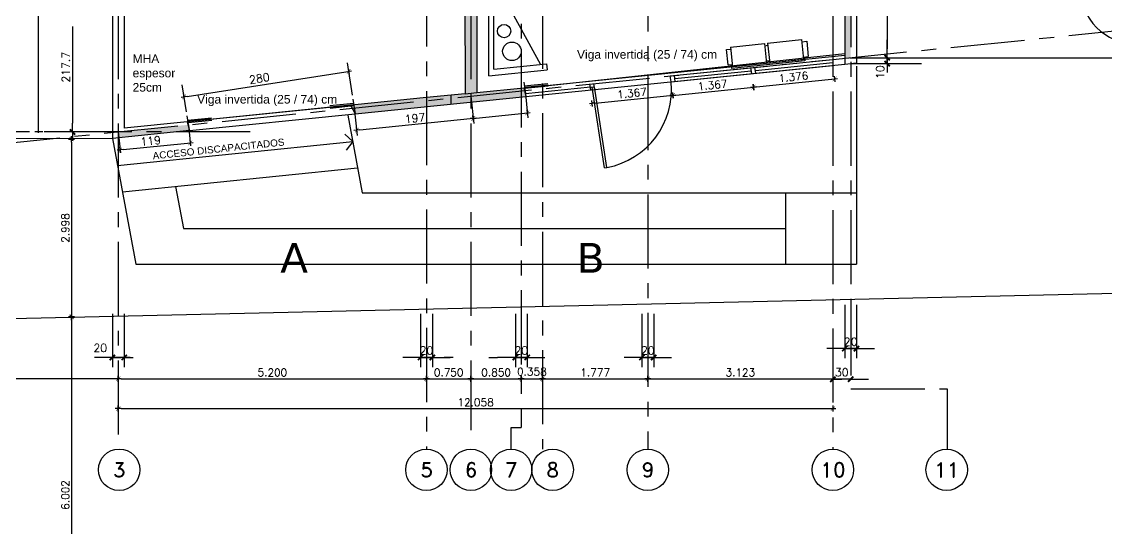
# Model space of a CAD drawing. Header units: millimetres. Extents: x 0 to 223, y -18 to 76.
# Drawn here: x 76.58 to 94.88, y 4.21 to 12.76 of the extents above; entities that cross this region are included whole.
import ezdxf
from ezdxf.enums import TextEntityAlignment as Align

# ---------------------------------------------------------------- set-up
doc = ezdxf.new("R2010")
doc.units = ezdxf.units.MM
doc.linetypes.add('CENTER', pattern=[2, 1.25, -0.25, 0.25, -0.25])
for name, color, linetype in [('01', 1, 'Continuous'), ('02', 2, 'Continuous'), ('03', 3, 'Continuous'), ('04', 4, 'Continuous'), ('06', 6, 'Continuous'), ('Capa1', 8, 'Continuous'), ('COTAS', 1, 'Continuous'), ('COTAS1', 2, 'Continuous'), ('Cotas2', 1, 'Continuous'), ('EJES', 1, 'CENTER'), ('GRIS', 9, 'Continuous'), ('Muebles', 2, 'Continuous'), ('MUROS_EST', 5, 'Continuous'), ('Textos', 2, 'Continuous'), ('VIGAS_1', 2, 'Continuous')]:
    doc.layers.add(name, color=color, linetype=linetype)
doc.styles.add('Arial', font='arial.ttf')
doc.styles.add('INTERARQ', font='ROMANS.SHX')
doc.styles.add('ROMAND', font='romand', dxfattribs={"height": 31.5})
doc.styles.add('ROMANS', font='romans.shx', dxfattribs={"height": 16.875})
doc.styles.get("Standard").update_dxf_attribs({"font": 'arial.ttf'})
doc.dimstyles.new('ESCALA_1-50', dxfattribs={"dimtxt": 0.13, "dimasz": 0.05, "dimexe": 0.18, "dimexo": 0.0625, "dimgap": 0.04, "dimtad": 1, "dimdec": 3, "dimzin": 0, "dimdsep": 46, "dimtxsty": 'INTERARQ', "dimblk": 'DIMTICK', "dimcen": 0.09, "dimse1": 1, "dimse2": 1, "dimclrd": 1, "dimclre": 1, "dimclrt": 2, "dimadec": 0, "dimazin": 0, "dimtfac": 4.5, "dimtdec": 3, "dimtofl": 0, "dimtmove": 2, "dimatfit": 3, "dimldrblk": 'DIMTICK', "dimfxl": 1, "dimtolj": 1, "dimtzin": 0, "dimarcsym": 0})
pattern_1 = [(0, (0, 0), (0, 6.985), [5.08, -1.905]), (90, (0, 0), (-6.985, 4e-16), [5.08, -1.905])]

# ---------------------------------------------------------------- blocks, each defined once
blk = doc.blocks.new('EJE-1')
at = {"color": 3, "linetype": 'Continuous'}
blk.add_circle((0, 0), 35, dxfattribs=at)
at = {"color": 5, "linetype": 'Continuous', "style": 'ROMAND'}
blk.add_attdef('0', text='', height=25, dxfattribs=at).set_placement((0.2, 0), align=Align.MIDDLE)
blk = doc.blocks.new('TICK1')
at = {"color": 2}
for points in [[(0, 0), (-1, 0)], [(0, 0), (1, 0)]]:
    blk.add_lwpolyline(points, dxfattribs=at)
at = {"color": 2, "const_width": 0.2}
blk.add_lwpolyline([(-0.3, -0.3), (0.3, 0.3)], dxfattribs=at)
blk = doc.blocks.new('DIMTICK')
at = {"color": 1}
for p, q in [((-1, 0), (1, 0)), ((0, 1), (0, -1))]:
    blk.add_line(p, q, dxfattribs=at)
at = {"color": 3, "const_width": 0.141}
blk.add_lwpolyline([(0.71, 0.71), (-0.71, -0.71)], dxfattribs=at)
blk = doc.blocks.new('*D45')
at = {"layer": '02', "color": 1, "lineweight": -2, "transparency": 16777216}
blk.add_line((78.255, 6.231), (90.213, 6.231), dxfattribs=at)
at = {"layer": 'Defpoints', "color": 0, "transparency": 16777216}
for p in [(78.205, 6.231), (90.263, 6.231), (90.263, 6.231)]:
    blk.add_point(p, dxfattribs=at)
at = {"layer": '02', "color": 1, "lineweight": -2, "transparency": 16777216, "xscale": 0.05, "yscale": 0.05, "zscale": 0.05, "rotation": 180}
blk.add_blockref('DIMTICK', (78.205, 6.231), dxfattribs=at)
at = {"layer": '02', "color": 1, "lineweight": -2, "transparency": 16777216, "xscale": 0.05, "yscale": 0.05, "zscale": 0.05}
blk.add_blockref('DIMTICK', (90.263, 6.231), dxfattribs=at)
at = {"layer": '02', "color": 2, "transparency": 16777216, "insert": (84.234, 6.336), "char_height": 0.13, "attachment_point": 5, "style": 'INTERARQ'}
blk.add_mtext('\\A1;12.058', dxfattribs=at)
blk = doc.blocks.new('*D46')
at = {"layer": '02', "color": 1, "lineweight": -2, "transparency": 16777216}
blk.add_line((78.255, 6.734), (83.355, 6.734), dxfattribs=at)
at = {"layer": 'Defpoints', "color": 0, "transparency": 16777216}
for p in [(78.205, 6.734), (83.405, 6.734), (83.405, 6.734)]:
    blk.add_point(p, dxfattribs=at)
at = {"layer": '02', "color": 1, "lineweight": -2, "transparency": 16777216, "xscale": 0.05, "yscale": 0.05, "zscale": 0.05, "rotation": 180}
blk.add_blockref('DIMTICK', (78.205, 6.734), dxfattribs=at)
at = {"layer": '02', "color": 1, "lineweight": -2, "transparency": 16777216, "xscale": 0.05, "yscale": 0.05, "zscale": 0.05}
blk.add_blockref('DIMTICK', (83.405, 6.734), dxfattribs=at)
at = {"layer": '02', "color": 2, "transparency": 16777216, "insert": (80.805, 6.839), "char_height": 0.13, "attachment_point": 5, "style": 'INTERARQ'}
blk.add_mtext('\\A1;5.200', dxfattribs=at)
blk = doc.blocks.new('*D47')
at = {"layer": '02', "color": 1, "lineweight": -2, "transparency": 16777216}
blk.add_line((83.455, 6.734), (84.105, 6.734), dxfattribs=at)
at = {"layer": 'Defpoints', "color": 0, "transparency": 16777216}
for p in [(83.405, 6.734), (84.155, 6.734), (84.155, 6.734)]:
    blk.add_point(p, dxfattribs=at)
at = {"layer": '02', "color": 1, "lineweight": -2, "transparency": 16777216, "xscale": 0.05, "yscale": 0.05, "zscale": 0.05, "rotation": 180}
blk.add_blockref('DIMTICK', (83.405, 6.734), dxfattribs=at)
at = {"layer": '02', "color": 1, "lineweight": -2, "transparency": 16777216, "xscale": 0.05, "yscale": 0.05, "zscale": 0.05}
blk.add_blockref('DIMTICK', (84.155, 6.734), dxfattribs=at)
at = {"layer": '02', "color": 2, "transparency": 16777216, "insert": (83.78, 6.839), "char_height": 0.13, "attachment_point": 5, "style": 'INTERARQ'}
blk.add_mtext('\\A1;0.750', dxfattribs=at)
blk = doc.blocks.new('*D48')
at = {"layer": '02', "color": 1, "lineweight": -2, "transparency": 16777216}
blk.add_line((84.205, 6.734), (84.955, 6.734), dxfattribs=at)
at = {"layer": 'Defpoints', "color": 0, "transparency": 16777216}
for p in [(84.155, 6.734), (85.005, 6.734), (85.005, 6.734)]:
    blk.add_point(p, dxfattribs=at)
at = {"layer": '02', "color": 1, "lineweight": -2, "transparency": 16777216, "xscale": 0.05, "yscale": 0.05, "zscale": 0.05, "rotation": 180}
blk.add_blockref('DIMTICK', (84.155, 6.734), dxfattribs=at)
at = {"layer": '02', "color": 1, "lineweight": -2, "transparency": 16777216, "xscale": 0.05, "yscale": 0.05, "zscale": 0.05}
blk.add_blockref('DIMTICK', (85.005, 6.734), dxfattribs=at)
at = {"layer": '02', "color": 2, "transparency": 16777216, "insert": (84.58, 6.839), "char_height": 0.13, "attachment_point": 5, "style": 'INTERARQ'}
blk.add_mtext('\\A1;0.850', dxfattribs=at)
blk = doc.blocks.new('*D49')
at = {"layer": '02', "color": 1, "lineweight": -2, "transparency": 16777216}
blk.add_line((85.055, 6.734), (85.313, 6.734), dxfattribs=at)
at = {"layer": 'Defpoints', "color": 0, "transparency": 16777216}
for p in [(85.005, 6.734), (85.363, 6.734), (85.363, 6.734)]:
    blk.add_point(p, dxfattribs=at)
at = {"layer": '02', "color": 1, "lineweight": -2, "transparency": 16777216, "xscale": 0.05, "yscale": 0.05, "zscale": 0.05, "rotation": 180}
blk.add_blockref('DIMTICK', (85.005, 6.734), dxfattribs=at)
at = {"layer": '02', "color": 1, "lineweight": -2, "transparency": 16777216, "xscale": 0.05, "yscale": 0.05, "zscale": 0.05}
blk.add_blockref('DIMTICK', (85.363, 6.734), dxfattribs=at)
at = {"layer": '02', "color": 2, "transparency": 16777216, "insert": (85.184, 6.854), "char_height": 0.13, "attachment_point": 5, "style": 'INTERARQ'}
blk.add_mtext('\\A1;0.358', dxfattribs=at)
blk = doc.blocks.new('*D50')
at = {"layer": '02', "color": 1, "lineweight": -2, "transparency": 16777216}
blk.add_line((85.413, 6.734), (87.09, 6.734), dxfattribs=at)
at = {"layer": 'Defpoints', "color": 0, "transparency": 16777216}
for p in [(85.363, 6.734), (87.14, 6.734), (87.14, 6.734)]:
    blk.add_point(p, dxfattribs=at)
at = {"layer": '02', "color": 1, "lineweight": -2, "transparency": 16777216, "xscale": 0.05, "yscale": 0.05, "zscale": 0.05, "rotation": 180}
blk.add_blockref('DIMTICK', (85.363, 6.734), dxfattribs=at)
at = {"layer": '02', "color": 1, "lineweight": -2, "transparency": 16777216, "xscale": 0.05, "yscale": 0.05, "zscale": 0.05}
blk.add_blockref('DIMTICK', (87.14, 6.734), dxfattribs=at)
at = {"layer": '02', "color": 2, "transparency": 16777216, "insert": (86.251, 6.839), "char_height": 0.13, "attachment_point": 5, "style": 'INTERARQ'}
blk.add_mtext('\\A1;1.777', dxfattribs=at)
blk = doc.blocks.new('*D51')
at = {"layer": '02', "color": 1, "lineweight": -2, "transparency": 16777216}
blk.add_line((87.19, 6.734), (90.213, 6.734), dxfattribs=at)
at = {"layer": 'Defpoints', "color": 0, "transparency": 16777216}
for p in [(87.14, 6.734), (90.263, 6.734), (90.263, 6.734)]:
    blk.add_point(p, dxfattribs=at)
at = {"layer": '02', "color": 1, "lineweight": -2, "transparency": 16777216, "xscale": 0.05, "yscale": 0.05, "zscale": 0.05, "rotation": 180}
blk.add_blockref('DIMTICK', (87.14, 6.734), dxfattribs=at)
at = {"layer": '02', "color": 1, "lineweight": -2, "transparency": 16777216, "xscale": 0.05, "yscale": 0.05, "zscale": 0.05}
blk.add_blockref('DIMTICK', (90.263, 6.734), dxfattribs=at)
at = {"layer": '02', "color": 2, "transparency": 16777216, "insert": (88.701, 6.839), "char_height": 0.13, "attachment_point": 5, "style": 'INTERARQ'}
blk.add_mtext('\\A1;3.123', dxfattribs=at)
blk = doc.blocks.new('*D106')
at = {"layer": 'COTAS', "color": 1, "lineweight": -2, "transparency": 16777216}
blk.add_arc((84.155, 31.001), 1.002, 246.744, 267.1412, dxfattribs=at)
at = {"layer": 'Defpoints', "color": 0, "transparency": 16777216}
for p in [(84.155, 61.043), (84.345, 31.388), (83.855, 30.044), (83.583, 29.835), (84.155, 5.547)]:
    blk.add_point(p, dxfattribs=at)
at = {"layer": 'COTAS', "color": 1, "lineweight": -2, "transparency": 16777216, "xscale": 0.05, "yscale": 0.05, "zscale": 0.05}
for p, rotation in [((83.714, 30.101), 155.3146385307757), ((84.155, 29.998), 358.5705926049848)]:
    blk.add_blockref('DIMTICK', p, dxfattribs=dict(at, rotation=rotation))
at = {"layer": 'COTAS', "color": 2, "transparency": 16777216, "insert": (83.952, 30.127), "char_height": 0.13, "attachment_point": 5, "rotation": 346.9426, "style": 'INTERARQ'}
blk.add_mtext('\\A1;26°', dxfattribs=at)
blk = doc.blocks.new('*D39')
at = {"layer": 'Defpoints', "color": 0, "transparency": 16777216}
for p in [(87.533, 11.804), (86.174, 11.666), (87.562, 11.518)]:
    blk.add_point(p, dxfattribs=at)
at = {"layer": 'GRIS', "color": 1, "lineweight": -2, "transparency": 16777216}
blk.add_line((86.252, 11.385), (87.513, 11.513), dxfattribs=at)
at = {"layer": 'GRIS', "color": 1, "lineweight": -2, "transparency": 16777216, "xscale": 0.05, "yscale": 0.05, "zscale": 0.05}
for p, rotation in [((87.562, 11.518), 5.791781671786152), ((86.203, 11.38), 185.7917816717861)]:
    blk.add_blockref('DIMTICK', p, dxfattribs=dict(at, rotation=rotation))
at = {"layer": 'GRIS', "color": 2, "transparency": 16777216, "insert": (86.872, 11.553), "char_height": 0.13, "attachment_point": 5, "rotation": 5.7918, "style": 'INTERARQ'}
blk.add_mtext('\\A1;1.367', dxfattribs=at)
blk = doc.blocks.new('*D40')
at = {"layer": 'Defpoints', "color": 0, "transparency": 16777216}
for p in [(88.893, 11.942), (87.533, 11.804), (88.922, 11.656)]:
    blk.add_point(p, dxfattribs=at)
at = {"layer": 'GRIS', "color": 1, "lineweight": -2, "transparency": 16777216}
blk.add_line((87.612, 11.523), (88.873, 11.651), dxfattribs=at)
at = {"layer": 'GRIS', "color": 1, "lineweight": -2, "transparency": 16777216, "xscale": 0.05, "yscale": 0.05, "zscale": 0.05}
for p, rotation in [((87.562, 11.518), 185.7917816718062), ((88.922, 11.656), 5.791781671806215)]:
    blk.add_blockref('DIMTICK', p, dxfattribs=dict(at, rotation=rotation))
at = {"layer": 'GRIS', "color": 2, "transparency": 16777216, "insert": (88.232, 11.691), "char_height": 0.13, "attachment_point": 5, "rotation": 5.7918, "style": 'INTERARQ'}
blk.add_mtext('\\A1;1.367', dxfattribs=at)
blk = doc.blocks.new('*D41')
at = {"layer": 'Defpoints', "color": 0, "transparency": 16777216}
for p in [(90.263, 12.081), (88.893, 11.942), (90.292, 11.794)]:
    blk.add_point(p, dxfattribs=at)
at = {"layer": 'GRIS', "color": 1, "lineweight": -2, "transparency": 16777216}
blk.add_line((88.972, 11.661), (90.242, 11.789), dxfattribs=at)
at = {"layer": 'GRIS', "color": 1, "lineweight": -2, "transparency": 16777216, "xscale": 0.05, "yscale": 0.05, "zscale": 0.05}
for p, rotation in [((90.292, 11.794), 5.791781671806215), ((88.922, 11.656), 185.7917816718062)]:
    blk.add_blockref('DIMTICK', p, dxfattribs=dict(at, rotation=rotation))
at = {"layer": 'GRIS', "color": 2, "transparency": 16777216, "insert": (89.597, 11.829), "char_height": 0.13, "attachment_point": 5, "rotation": 5.7918, "style": 'INTERARQ'}
blk.add_mtext('\\A1;1.376', dxfattribs=at)
blk = doc.blocks.new('*D30')
at = {"layer": '02', "color": 1, "lineweight": -2, "transparency": 16777216}
blk.add_line((77.417, 10.727), (77.417, 7.829), dxfattribs=at)
at = {"layer": 'Defpoints', "color": 0, "transparency": 16777216}
for p in [(77.796, 10.777), (77.417, 7.779), (77.899, 7.779)]:
    blk.add_point(p, dxfattribs=at)
at = {"layer": '02', "color": 1, "lineweight": -2, "transparency": 16777216, "xscale": 0.05, "yscale": 0.05, "zscale": 0.05}
for p, rotation in [((77.417, 10.777), 90), ((77.417, 7.779), 270)]:
    blk.add_blockref('DIMTICK', p, dxfattribs=dict(at, rotation=rotation))
at = {"layer": '02', "color": 2, "transparency": 16777216, "insert": (77.312, 9.278), "char_height": 0.13, "attachment_point": 5, "rotation": 90, "style": 'INTERARQ'}
blk.add_mtext('\\A1;2.998', dxfattribs=at)
blk = doc.blocks.new('*D31')
at = {"layer": '02', "color": 1, "lineweight": -2, "transparency": 16777216}
blk.add_line((77.417, 7.723), (77.417, 1.822), dxfattribs=at)
at = {"layer": 'Defpoints', "color": 0, "transparency": 16777216}
for p in [(77.417, 7.773), (77.417, 1.772), (77.417, 1.772)]:
    blk.add_point(p, dxfattribs=at)
at = {"layer": '02', "color": 1, "lineweight": -2, "transparency": 16777216, "xscale": 0.05, "yscale": 0.05, "zscale": 0.05}
for p, rotation in [((77.417, 7.773), 90), ((77.417, 1.772), 270)]:
    blk.add_blockref('DIMTICK', p, dxfattribs=dict(at, rotation=rotation))
at = {"layer": '02', "color": 2, "transparency": 16777216, "insert": (77.312, 4.772), "char_height": 0.13, "attachment_point": 5, "rotation": 90, "style": 'INTERARQ'}
blk.add_mtext('\\A1;6.002', dxfattribs=at)
blk = doc.blocks.new('*D212')
at = {"layer": 'Defpoints', "color": 0, "transparency": 16777216}
for p in [(78.205, 6.735), (72.715, 6.431), (78.205, 6.431)]:
    blk.add_point(p, dxfattribs=at)
at = {"layer": 'Muebles', "color": 1, "lineweight": -2, "transparency": 16777216}
blk.add_line((72.765, 6.735), (78.155, 6.735), dxfattribs=at)
at = {"layer": 'Muebles', "color": 1, "lineweight": -2, "transparency": 16777216, "xscale": 0.05, "yscale": 0.05, "zscale": 0.05, "rotation": 180}
blk.add_blockref('DIMTICK', (72.715, 6.735), dxfattribs=at)
at = {"layer": 'Muebles', "color": 1, "lineweight": -2, "transparency": 16777216, "xscale": 0.05, "yscale": 0.05, "zscale": 0.05}
blk.add_blockref('DIMTICK', (78.205, 6.735), dxfattribs=at)
at = {"layer": 'Muebles', "color": 2, "transparency": 16777216, "insert": (75.46, 6.84), "char_height": 0.13, "attachment_point": 5, "style": 'INTERARQ'}
blk.add_mtext('\\A1;5.490', dxfattribs=at)

msp = doc.modelspace()

# ---------------------------------------------------------------- hatches: boundary and pattern name
at = {"layer": 'MUROS_EST', "transparency": 33554687}
h = msp.add_hatch(color=5, dxfattribs=at)
h.dxf.hatch_style = 1
h.paths.add_polyline_path([(78.3046, 18.0773), (83.3046, 18.0773), (83.3046, 17.5773), (83.4046, 17.5773), (83.4046, 18.1773), (78.2046, 18.1773), (78.2046, 15.3773), (78.3046, 15.3773)])
h.paths.add_polyline_path([(83.5046, 18.1773), (83.4046, 18.1773), (83.4046, 17.5773), (83.5046, 17.5773)])
h.paths.add_polyline_path([(84.2547, 13.7227), (84.2547, 14.9889), (84.1547, 14.9889), (84.1547, 11.5547), (84.2547, 11.5648)])
h.paths.add_polyline_path([(84.1547, 14.9889), (84.0547, 14.9889), (84.0547, 13.7227), (84.0562, 11.5447), (84.1547, 11.5547)])
h = msp.add_hatch(color=5, dxfattribs=at)
h.dxf.hatch_style = 1
h.paths.add_polyline_path([(79.1956, 10.9004), (78.2046, 10.9004), (78.2147, 10.8009)])
h.paths.add_polyline_path([(79.3889, 11.0205), (78.2046, 10.9004), (79.1956, 10.9004), (79.399, 10.921)])
h.paths.add_polyline_path([(84.1547, 11.5039), (83.4046, 11.4278), (83.4046, 11.3273), (84.1547, 11.4034)])
h.paths.add_polyline_path([(84.1547, 11.5547), (84.0562, 11.5447), (83.4046, 11.4786), (83.4046, 11.4278), (84.1547, 11.5039)])
h.paths.add_polyline_path([(85.0046, 11.5901), (85.0046, 11.6409), (84.2547, 11.5648), (84.1547, 11.5547), (84.1547, 11.5039)])
h.paths.add_polyline_path([(85.0046, 11.4896), (85.0046, 11.5901), (84.1547, 11.5039), (84.1648, 11.4044)])
h.paths.add_polyline_path([(90.5628, 14.0165), (90.4628, 14.0165), (90.4628, 12.3237), (90.4628, 12.2945), (90.4628, 12.1437), (90.5628, 12.1539)])
h.paths.add_polyline_path([(72.9098, 7.6583), (74.4302, 7.7065), (74.4206, 8.0104), (72.9002, 7.9622)], flags=9)
h.paths.add_polyline_path([(80.8025, 8.2565), (81.5226, 8.2534), (81.5273, 9.3392), (80.8072, 9.3423)], flags=9)
h.paths.add_polyline_path([(78.764, 10.3986), (81.049, 10.6423), (81.0293, 10.8276), (78.7443, 10.5838)], flags=9)
h.paths.add_polyline_path([(72.9098, 10.3849), (75.2899, 10.4603), (75.2803, 10.7642), (72.9002, 10.6888)], flags=9)
h = msp.add_hatch(dxfattribs=at)
h.set_pattern_fill('ANGLE', color=5)
h.set_pattern_definition(pattern_1)
h.paths.add_polyline_path([(90.6628, 14.0165), (90.4628, 14.0165), (90.4628, 12.1945), (90.4628, 12.0432), (90.6628, 12.0635)])
h = msp.add_hatch(dxfattribs=at)
h.set_pattern_fill('ANGLE', color=256)
h.set_pattern_definition(pattern_1)
h.paths.add_polyline_path([(78.3046, 12.9773), (78.1046, 12.9773), (78.1055, 10.7898), (79.4043, 10.9215), (79.3659, 11.0689), (78.3046, 10.9613)])
h = msp.add_hatch(color=2, dxfattribs=at)
h.dxf.hatch_style = 1
h.paths.add_polyline_path([(83.4071, 11.3276), (83.4071, 11.4788), (82.1237, 11.3487), (82.2028, 11.2054)])
at = {"layer": 'VIGAS_1', "transparency": 33554687}
h = msp.add_hatch(color=5, dxfattribs=at)
h.dxf.hatch_style = 1
h.paths.add_polyline_path([(80.7258, 31.3225), (78.0531, 31.3225), (78.0531, 31.0725), (80.7258, 31.0725)])
h.paths.add_polyline_path([(90.7128, 29.0164), (85.1046, 29.0223), (85.1046, 29.4503), (84.9046, 29.4503), (84.9046, 28.7723), (85.2628, 28.7723), (85.2628, 26.1803), (85.4628, 26.1803), (85.4628, 28.7723), (90.7128, 28.7723)])
h.paths.add_polyline_path([(84.1446, 16.2207), (83.9637, 16.1354), (84.0547, 15.9425), (84.0547, 13.7227), (84.0562, 11.5447), (84.2547, 11.5648), (84.2547, 13.7227), (84.2547, 15.9873)])
h = msp.add_hatch(dxfattribs=at)
h.set_pattern_fill('ANGLE', color=256)
h.set_pattern_definition(pattern_1)
h.paths.add_polyline_path([(90.4628, 12.0432), (90.4628, 12.1945), (86.5396, 11.7966), (86.5396, 11.6453)])
h.paths.add_polyline_path([(86.5396, 11.7966), (85.0452, 11.645), (85.0836, 11.4976), (86.5396, 11.6453)])
h = msp.add_hatch(dxfattribs=at)
h.set_pattern_fill('ANGLE', color=5)
h.set_pattern_definition(pattern_1)
h.paths.add_polyline_path([(85.0452, 11.645), (84.2547, 11.5648), (84.0562, 11.5447), (82.1237, 11.3487), (82.2028, 11.2054), (85.0836, 11.4976)])
h = msp.add_hatch(dxfattribs=at)
h.set_pattern_fill('ANGLE', color=5)
h.set_pattern_definition(pattern_1)
h.paths.add_polyline_path([(85.0836, 11.4976), (85.0452, 11.645), (84.2547, 11.5648), (84.0562, 11.5447), (82.1237, 11.3487), (82.2028, 11.2054)])
h = msp.add_hatch(dxfattribs=at)
h.set_pattern_fill('ANGLE', color=5)
h.set_pattern_definition(pattern_1)
h.paths.add_polyline_path([(85.0836, 11.4976), (85.0452, 11.645), (84.2547, 11.5648), (84.0562, 11.5447), (82.1237, 11.3487), (82.2028, 11.2054)])
h = msp.add_hatch(color=5, dxfattribs=at)
h.dxf.hatch_style = 1
h.paths.add_polyline_path([(85.0836, 11.4976), (85.0452, 11.645), (84.2547, 11.5648), (84.0562, 11.5447), (83.4071, 11.4788), (83.4071, 11.3276)])
h = msp.add_hatch(dxfattribs=at)
h.set_pattern_fill('ANGLE', color=256)
h.set_pattern_definition(pattern_1)
h.paths.add_polyline_path([(81.5372, 11.1379), (81.5372, 11.2892), (79.3659, 11.0689), (79.4043, 10.9215)])
h.paths.add_polyline_path([(82.1237, 11.3487), (81.5372, 11.2892), (81.5372, 11.1379), (82.2028, 11.2054)])

# ---------------------------------------------------------------- linework, layer by layer
at = {"layer": '01', "ltscale": 0.25}
msp.add_line((76.8602, 10.8836), (76.8602, 18.1773), dxfattribs=at)
at = {"layer": '01'}
for p, q in [((84.4582, 11.849), (84.4582, 13.7227)), ((84.5434, 11.9599), (84.5434, 13.7227)), ((84.5434, 13.4735), (85.3286, 12.0395)), ((87.5196, 11.8452), (90.2628, 12.1234)), ((90.5478, 12.1524), (100.9871, 12.1524)), ((84.4582, 11.849), (85.4436, 11.949)), ((84.5434, 11.9599), (85.4301, 12.0498)), ((85.4301, 12.0498), (85.4436, 11.949)), ((87.5334, 11.7461), (90.2628, 12.0229)), ((87.596, 11.7995), (88.8862, 11.9304)), ((88.8934, 11.884), (88.878, 11.983)), ((88.9631, 11.8911), (88.9478, 11.9897)), ((88.9631, 11.8911), (88.9478, 11.9897)), ((88.9559, 11.9375), (90.2628, 12.07)), ((85.056, 11.6757), (85.4545, 11.7161)), ((86.2459, 11.6155), (86.2307, 11.7141)), ((87.5334, 11.7461), (87.5181, 11.845)), ((87.6032, 11.7532), (87.5879, 11.8517)), ((87.6032, 11.7532), (87.5879, 11.8517)), ((85.059, 11.6559), (85.4575, 11.6964)), ((85.0621, 11.6361), (85.4606, 11.6766)), ((86.1707, 11.655), (85.0736, 11.5437)), ((86.1762, 11.6085), (86.1609, 11.7074)), ((86.1663, 11.6545), (86.2394, 11.6619)), ((86.1707, 11.655), (86.2394, 11.6619)), ((86.1707, 11.655), (86.2394, 11.6619)), ((86.4111, 10.2938), (86.1995, 11.6579)), ((86.4506, 10.3005), (86.2394, 11.6619)), ((81.7766, 11.3431), (82.1751, 11.3835)), ((81.7797, 11.3233), (82.1782, 11.3637)), ((81.7828, 11.3035), (82.1813, 11.3439)), ((79.3782, 11.0998), (79.7751, 11.1401)), ((79.3802, 11.0799), (79.7782, 11.1203)), ((79.3822, 11.06), (79.7813, 11.1005)), ((86.4111, 10.2938), (86.4506, 10.3005))]:
    msp.add_line(p, q, dxfattribs=at)
at = {"layer": '01', "color": 49}
for p, q in [((90.6628, 12.0122), (90.6628, 8.6691)), ((82.0774, 11.1818), (82.3213, 9.8691)), ((82.1599, 10.7379), (82.0251, 10.8605)), ((78.1046, 10.7897), (72.8346, 10.7765)), ((78.1046, 10.7898), (78.4995, 8.6691)), ((78.1909, 10.3303), (82.1599, 10.7379)), ((82.1599, 10.7379), (82.0528, 10.5905)), ((78.2733, 9.8864), (82.2424, 10.294)), ((79.1716, 9.9787), (79.3034, 9.2691)), ((82.3213, 9.8691), (90.6628, 9.8691)), ((89.4628, 9.8691), (89.4628, 8.6691)), ((79.3034, 9.2691), (89.4628, 9.2691)), ((78.4995, 8.6691), (90.6628, 8.6691))]:
    msp.add_line(p, q, dxfattribs=at)
at = {"layer": '01'}
for centre, radius in [((84.7138, 12.6021), 0.1121), ((84.8468, 12.2604), 0.1568)]:
    msp.add_circle(centre, radius, dxfattribs=at)
msp.add_arc((86.2067, 11.6115), 1.3335, 280.53634, 5.79173, dxfattribs=at)
at = {"layer": '03'}
for p, q in [((78.1046, 12.9773), (78.1046, 12.5773)), ((85.0463, 11.6378), (90.4628, 12.2237)), ((85.0836, 11.4976), (90.4628, 12.0432)), ((82.1644, 11.3528), (79.3659, 11.0689)), ((79.4043, 10.9215), (82.2028, 11.2054))]:
    msp.add_line(p, q, dxfattribs=at)
at = {"layer": '06'}
for p, q in [((90.2628, 13.0635), (90.2628, 12.0229)), ((90.6628, 13.0635), (90.6628, 12.0635)), ((78.1046, 12.5773), (78.1046, 10.7898)), ((85.0463, 11.7378), (85.0836, 11.4976)), ((82.1644, 11.4528), (82.2028, 11.2054)), ((79.4043, 10.9215), (79.3659, 11.1689))]:
    msp.add_line(p, q, dxfattribs=at)
at = {"layer": 'Capa1'}
for p, q in [((70.418, 7.6123), (100.7382, 8.3094)), ((72.6146, 7.6628), (95.6646, 8.1928))]:
    msp.add_line(p, q, dxfattribs=at)
at = {"layer": 'COTAS', "color": 2}
for p, q in [((90.3128, 7.2419), (90.1628, 7.2419)), ((90.4628, 7.2419), (90.6628, 7.2419)), ((90.8128, 7.2419), (90.9628, 7.2419)), ((77.9546, 7.0923), (77.8046, 7.0923)), ((78.4046, 7.0923), (78.1046, 7.0923)), ((83.1546, 7.0923), (83.0046, 7.0923)), ((83.3046, 7.0923), (83.5046, 7.0923)), ((83.6546, 7.0923), (83.8046, 7.0923)), ((83.8547, 7.0923), (83.7047, 7.0923)), ((84.4547, 7.0923), (84.6047, 7.0923)), ((84.7546, 7.0923), (84.6046, 7.0923)), ((84.9046, 7.0923), (85.1046, 7.0923)), ((85.2546, 7.0923), (85.4046, 7.0923)), ((86.8896, 7.0923), (86.7396, 7.0923)), ((87.0396, 7.0923), (87.2396, 7.0923)), ((87.3896, 7.0923), (87.5396, 7.0923)), ((90.1128, 6.7251), (89.9628, 6.7251)), ((90.5628, 6.7251), (90.2628, 6.7251)), ((90.7128, 6.7251), (90.8628, 6.7251))]:
    msp.add_line(p, q, dxfattribs=at)
at = {"layer": 'COTAS1', "color": 2}
for p, q in [((91.1781, 12.9034), (91.1781, 12.3034)), ((77.4358, 12.4273), (77.4358, 12.6773)), ((91.1781, 12.3034), (91.1781, 12.4534)), ((77.4358, 11.0504), (77.4358, 12.4273)), ((91.1781, 12.1534), (91.1781, 12.0534))]:
    msp.add_line(p, q, dxfattribs=at)
at = {"layer": 'COTAS1', "color": 1}
msp.add_line((79.3653, 11.4987), (82.0423, 11.9139), dxfattribs=at)
at = {"layer": 'Cotas2'}
for p, q in [((82.069, 12.0681), (82.1536, 11.5221)), ((90.5628, 12.0539), (91.7601, 12.0539)), ((79.3551, 11.2383), (79.2846, 11.6929)), ((85.0682, 11.5966), (85.115, 11.135)), ((84.1547, 11.5039), (84.2017, 11.0412)), ((82.1874, 11.3044), (82.2346, 10.8392)), ((79.3889, 11.0205), (79.4252, 10.6627)), ((78.2046, 10.9004), (78.2407, 10.5448)), ((90.4628, 7.98), (90.4628, 7.0784)), ((90.6628, 7.98), (90.6628, 7.0784)), ((78.1046, 7.8305), (78.1046, 6.9289)), ((78.3046, 7.8305), (78.3046, 6.9289)), ((83.3046, 7.8305), (83.3046, 6.9289)), ((83.5046, 7.8305), (83.5046, 6.9289)), ((84.9046, 7.8305), (84.9046, 6.9289)), ((85.1046, 7.8305), (85.1046, 6.9289)), ((87.0396, 7.8305), (87.0396, 6.9289)), ((87.2396, 7.8305), (87.2396, 6.9289))]:
    msp.add_line(p, q, dxfattribs=at)
at = {"layer": 'EJES'}
for p, q in [((78.2046, 61.0427), (78.2046, 5.547)), ((84.1547, 61.0427), (84.1547, 5.8668)), ((85.0046, 30.2268), (85.0046, 5.9093)), ((83.4046, 29.5903), (83.4046, 5.547)), ((85.3628, 29.216), (85.3628, 5.547)), ((87.1396, 25.8446), (87.1396, 5.547)), ((90.2628, 25.5802), (90.2628, 5.547)), ((90.2628, 25.5802), (90.2628, 8.0398)), ((90.2628, 25.5802), (90.2628, 8.0398)), ((90.5628, 25.5802), (90.5628, 8.0398)), ((90.2628, 12.1234), (100.9871, 13.2112)), ((70.006, 10.0688), (90.2628, 12.1234)), ((78.2046, 10.9004), (70.006, 10.9004)), ((80.4319, 10.9004), (76.7988, 10.9004)), ((90.5628, 8.0398), (90.5628, 6.5645)), ((90.5628, 6.5645), (92.1931, 6.5645)), ((92.1931, 6.5645), (92.1931, 5.551)), ((84.8337, 5.547), (84.8337, 5.9093)), ((84.8337, 5.9093), (85.0046, 5.9093))]:
    msp.add_line(p, q, dxfattribs=at)
at = {"layer": 'GRIS'}
for p, q in [((88.468, 12.2889), (88.5375, 12.2962)), ((88.4948, 12.0316), (88.468, 12.2889)), ((88.5337, 12.3326), (88.5686, 11.9973)), ((89.1101, 12.3557), (89.1655, 12.3615)), ((89.1617, 12.398), (89.1966, 12.0626)), ((89.7381, 12.421), (89.8212, 12.4297)), ((89.8212, 12.4297), (89.848, 12.1724)), ((89.7901, 12.1006), (88.5493, 11.9715)), ((89.1369, 12.0984), (89.1923, 12.1042)), ((89.7649, 12.1637), (89.848, 12.1724)), ((89.7833, 12.1656), (89.7901, 12.1006)), ((88.4948, 12.0316), (88.5643, 12.0388)), ((88.5425, 12.0366), (88.5493, 11.9715))]:
    msp.add_line(p, q, dxfattribs=at)
at = {"layer": 'GRIS', "color": 1}
for p, q in [((84.2425, 11.1346), (85.0565, 11.2171)), ((82.2804, 10.9355), (84.143, 11.1245)), ((78.2853, 10.6011), (79.37, 10.7112))]:
    msp.add_line(p, q, dxfattribs=at)
at = {"layer": 'GRIS'}
for points in [[(89.1617, 12.398), (89.7343, 12.4575)], [(89.7343, 12.4575), (89.7692, 12.1221), (89.1966, 12.0626)], [(88.5337, 12.3326), (89.1063, 12.3922)], [(89.1063, 12.3922), (89.1412, 12.0568), (88.5686, 11.9973)]]:
    msp.add_lwpolyline(points, dxfattribs=at)
msp.add_arc((95.3833, 13.336), 0.95, 180, 270, dxfattribs=at)
at = {"layer": 'MUROS_EST'}
for p, q in [((84.0547, 13.7227), (84.0562, 11.5447)), ((84.2547, 13.7227), (84.2547, 11.5648)), ((84.0562, 11.5447), (83.4071, 11.4788)), ((84.0562, 11.5447), (84.2547, 11.5648)), ((84.2547, 11.5648), (85.0452, 11.645)), ((82.2028, 11.2054), (85.0836, 11.4976)), ((83.4071, 11.4788), (83.4071, 11.3276))]:
    msp.add_line(p, q, dxfattribs=at)
for points in [[(90.4628, 14.0165), (90.4628, 12.1945)], [(90.6628, 14.0165), (90.6628, 12.0635)], [(78.1046, 12.9773), (78.1055, 10.7898)], [(78.3046, 12.9773), (78.3046, 10.9613)], [(90.4628, 12.1945), (90.4628, 12.0432), (90.6628, 12.0635)], [(84.0562, 11.5447), (83.4071, 11.4788), (83.4071, 11.3276)], [(79.3659, 11.0689), (78.3046, 10.9613)], [(79.3659, 11.0689), (79.4043, 10.9215)], [(79.4043, 10.9215), (78.1055, 10.7898)]]:
    msp.add_lwpolyline(points, dxfattribs=at)
at = {"layer": 'VIGAS_1'}
for p, q in [((90.4628, 12.0432), (90.6628, 12.0635)), ((85.0452, 11.645), (85.0836, 11.4976)), ((83.4071, 11.4788), (81.5372, 11.2892)), ((82.1237, 11.3487), (82.2028, 11.2054))]:
    msp.add_line(p, q, dxfattribs=at)
for points in [[(85.0452, 11.645), (90.4628, 12.1945)], [(85.0836, 11.4976), (90.4628, 12.0432)], [(82.1237, 11.3487), (79.3659, 11.0689)], [(79.4043, 10.9215), (82.2028, 11.2054)]]:
    msp.add_lwpolyline(points, dxfattribs=at)

# ---------------------------------------------------------------- block references
at = {"xscale": 0.0100000000002183, "yscale": 0.0100000000002183, "zscale": 0.0100000000002183}
for p, values in [((78.2196, 5.1973), {'0': '3'}), ((83.4046, 5.197), {'0': '5'}), ((84.1547, 5.197), {'0': '6'}), ((84.8337, 5.197), {'0': '7'}), ((85.5337, 5.197), {'0': '8'}), ((87.1396, 5.197), {'0': '9'}), ((90.2628, 5.197), {'0': '10'}), ((92.1834, 5.197), {'0': '11'})]:
    msp.add_blockref('EJE-1', p, dxfattribs=at).add_auto_attribs(values)
at = {"layer": 'COTAS', "color": 2, "xscale": 0.1500000000000909, "yscale": 0.1500000000000909, "zscale": 0.1500000000000909}
for p in [(78.1046, 7.0923), (83.3046, 7.0923), (84.9046, 7.0923), (87.0396, 7.0923), (90.4628, 7.2419), (90.2628, 6.7251), (90.2628, 6.7251)]:
    msp.add_blockref('TICK1', p, dxfattribs=at)
at = {"layer": 'COTAS', "color": 2, "xscale": 0.1500000000000909, "yscale": 0.1500000000000909, "zscale": 0.1500000000000909, "rotation": 180}
for p in [(78.3046, 7.0923), (83.5046, 7.0923), (85.1046, 7.0923), (87.2396, 7.0923), (90.6628, 7.2419), (90.5628, 6.7251)]:
    msp.add_blockref('TICK1', p, dxfattribs=at)
at = {"layer": 'COTAS1', "color": 2}
for p, xscale, yscale, zscale, rotation in [((91.1781, 12.1534), 0.1499999999999773, 0.1499999999999773, 0.1499999999999773, 270), ((91.1781, 12.1534), 0.1499999999999773, 0.1499999999999773, 0.1499999999999773, 270), ((91.1781, 12.0534), 0.1499999999999773, 0.1499999999999773, 0.1499999999999773, 90), ((77.4319, 10.9004), 0.1500000000000909, 0.1500000000000909, 0.1500000000000909, 270)]:
    msp.add_blockref('TICK1', p, dxfattribs=dict(at, xscale=xscale, yscale=yscale, zscale=zscale, rotation=rotation))
at = {"layer": 'COTAS1', "color": 1, "xscale": 0.05, "yscale": 0.05, "zscale": 0.05}
for p, rotation in [((82.0917, 11.9216), 8.81746381980842), ((79.3159, 11.491), 188.8174638198084)]:
    msp.add_blockref('DIMTICK', p, dxfattribs=dict(at, rotation=rotation))
at = {"layer": 'GRIS', "color": 1}
for p, xscale, yscale, zscale, rotation in [((84.1927, 11.1295), 0.05, 0.05, 0.05, 5.791747189695707), ((84.1927, 11.1295), 0.05000000000000001, 0.05000000000000001, 0.05000000000000001, 185.7917473393154), ((85.1062, 11.2222), 0.05000000000000002, 0.05000000000000002, 0.05000000000000002, 5.791747339315371), ((82.2307, 10.9305), 0.05000000000000001, 0.05000000000000001, 0.05000000000000001, 185.7917471896957), ((78.2355, 10.5961), 0.05, 0.05, 0.05, 185.7917471896983), ((79.4198, 10.7162), 0.05, 0.05, 0.05, 5.791747189698324)]:
    msp.add_blockref('DIMTICK', p, dxfattribs=dict(at, xscale=xscale, yscale=yscale, zscale=zscale, rotation=rotation))

# ---------------------------------------------------------------- texts
at = {"layer": '04', "style": 'Arial'}
msp.add_text('ACCESO DISCAPACITADOS', height=0.12, rotation=6.08925, dxfattribs=at).set_placement((78.7916, 10.4348))
at = {"layer": 'Capa1', "char_height": 0.144975, "attachment_point": 1}
for s, width, heights, insert in [('Viga invertida (25 / 74) cm', 2.767896, [0.2432], (85.9453, 12.2801)), ('MHA espesor 25cm', 1.208581, [0], (78.4465, 12.2084)), ('Viga invertida (25 / 74) cm', 2.767896, [0.2432], (79.5354, 11.5236))]:
    msp.add_mtext_dynamic_manual_height_columns(s, width=width, gutter_width=0.7249, heights=heights, dxfattribs=dict(at, insert=insert))
at = {"layer": 'COTAS', "color": 3, "char_height": 0.135, "attachment_point": 5, "style": 'ROMANS'}
for s, insert in [('\\A1;20', (77.9001, 7.2536)), ('\\A1;20', (90.5628, 7.3594)), ('\\A1;20', (83.4046, 7.2098)), ('\\A1;20', (85.0046, 7.2098)), ('\\A1;20', (87.1396, 7.2098)), ('\\A1;30', (90.4128, 6.8426))]:
    msp.add_mtext(s, dxfattribs=dict(at, insert=insert))
at = {"layer": 'COTAS1', "color": 3, "char_height": 0.135, "attachment_point": 5, "style": 'ROMANS'}
for s, insert, rotation in [('\\A1;217.7', (77.3183, 11.9915), 90), ('\\A1;10', (91.0606, 11.9088), 90), ('\\A1;280', (80.586, 11.8039), 9.46747), ('\\A1;197', (83.2119, 11.1308), 5.79175), ('\\A1;119', (78.7505, 10.748), 5.79175)]:
    msp.add_mtext(s, dxfattribs=dict(at, insert=insert, rotation=rotation))
at = {"layer": 'Textos', "char_height": 0.5, "width": 1.354898, "attachment_point": 1, "rotation": 359.74864}
for s, insert in [('{\\fVerdana|b0|i0|c0|p34;A}', (80.9396, 9.0253)), ('{\\fVerdana|b0|i0|c0|p34;B}', (85.942, 9.0253))]:
    msp.add_mtext(s, dxfattribs=dict(at, insert=insert))

# ---------------------------------------------------------------- dimensions: what is measured, and where the dimension line sits
at = {"layer": '02'}
for base, p1, p2, picture, middle in [((77.4172, 7.7791), (77.7956, 10.7775), (77.8988, 7.7791), '*D30', (77.3122, 9.2783)), ((77.4172, 1.7716), (77.4172, 7.7732), (77.4172, 1.7716), '*D31', (77.3122, 4.7724))]:
    dim = msp.add_linear_dim(base=base, p1=p1, p2=p2, angle=90, dimstyle='ESCALA_1-50', override={"dimtxt": 0.13}, dxfattribs=at)
    dim.commit()
    dim.dimension.update_dxf_attribs({"geometry": picture, "text_midpoint": middle})
for base, p1, p2, override, picture, middle in [((83.4046, 6.7336), (78.2046, 6.7336), (83.4046, 6.7336), {"dimtxt": 0.13}, '*D46', (80.8046, 6.8386)), ((84.1547, 6.7336), (83.4046, 6.7336), (84.1547, 6.7336), {"dimtxt": 0.13}, '*D47', (83.7797, 6.8386)), ((85.0046, 6.7336), (84.1547, 6.7336), (85.0046, 6.7336), {"dimtxt": 0.13}, '*D48', (84.5797, 6.8386)), ((87.1396, 6.7336), (85.3628, 6.7336), (87.1396, 6.7336), {"dimtxt": 0.13, "dimdec": 3}, '*D50', (86.2512, 6.8386)), ((90.2628, 6.7336), (87.1396, 6.7336), (90.2628, 6.7336), {"dimtxt": 0.13, "dimdec": 3}, '*D51', (88.7012, 6.8386)), ((90.2628, 6.2312), (78.2046, 6.2312), (90.2628, 6.2312), {"dimtxt": 0.13, "dimdec": 3}, '*D45', (84.2337, 6.3362))]:
    dim = msp.add_linear_dim(base=base, p1=p1, p2=p2, dimstyle='ESCALA_1-50', override=override, dxfattribs=at)
    dim.commit()
    dim.dimension.update_dxf_attribs({"geometry": picture, "text_midpoint": middle})
dim = msp.add_linear_dim(base=(85.3628, 6.7336), p1=(85.0046, 6.7336), p2=(85.3628, 6.7336), dimstyle='ESCALA_1-50', override={"dimtxt": 0.13, "dimdec": 3}, dxfattribs=at)
dim.commit()
dim.dimension.update_dxf_attribs({"geometry": '*D49', "text_midpoint": (85.1837, 6.8537), "dimtype": 160})
at = {"layer": 'COTAS'}
dim = msp.add_angular_dim_2l(base=(83.8549, 30.0443), line1=((84.1547, 61.0427), (84.1547, 5.547)), line2=((83.5831, 29.8346), (84.3445, 31.3878)), dimstyle='ESCALA_1-50', dxfattribs=at)
dim.commit()
dim.dimension.update_dxf_attribs({"geometry": '*D106', "text_midpoint": (83.952, 30.1266)})
at = {"layer": 'GRIS'}
for base, p1, p2, override, picture, middle in [((90.2919, 11.7945), (88.8934, 11.9421), (90.2628, 12.081), {"dimtxt": 0.13}, '*D41', (89.5965, 11.8295)), ((88.9224, 11.6556), (87.5334, 11.8042), (88.8934, 11.9421), {"dimtxt": 0.13, "dimdec": 3}, '*D40', (88.2319, 11.6911))]:
    dim = msp.add_linear_dim(base=base, p1=p1, p2=p2, angle=185.79178, dimstyle='ESCALA_1-50', override=override, dxfattribs=at)
    dim.commit()
    dim.dimension.update_dxf_attribs({"geometry": picture, "text_midpoint": middle})
dim = msp.add_aligned_dim(p1=(86.1735, 11.6663), p2=(87.5334, 11.8042), distance=-0.288, dimstyle='ESCALA_1-50', override={"dimtxt": 0.13, "dimdec": 3}, dxfattribs=at)
dim.commit()
dim.dimension.update_dxf_attribs({"geometry": '*D39', "text_midpoint": (86.8719, 11.5531)})
at = {"layer": 'Muebles', "color": 5}
dim = msp.add_linear_dim(base=(78.2046, 6.7351), p1=(72.7146, 6.4309), p2=(78.2046, 6.4309), dimstyle='ESCALA_1-50', dxfattribs=at)
dim.commit()
dim.dimension.update_dxf_attribs({"geometry": '*D212', "text_midpoint": (75.4596, 6.8401)})

doc.saveas('drawing.dxf')
